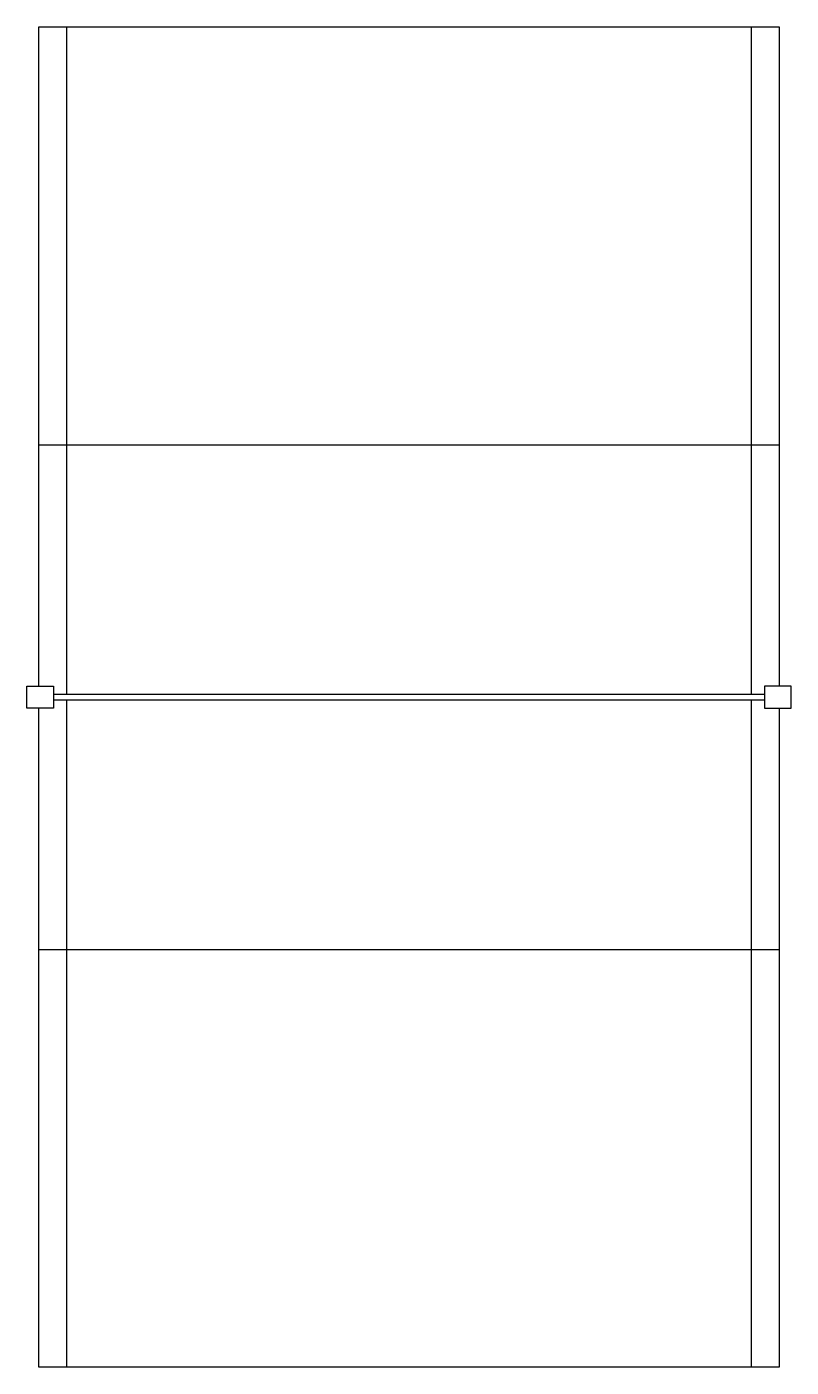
# Model space of a CAD drawing. Extents: x 1.39 to 2.75, y 98.51 to 100.9.
import ezdxf

# ---------------------------------------------------------------- set-up
doc = ezdxf.new("R2010")
doc.units = 0
doc.header["$MEASUREMENT"] = 0
doc.layers.add('HATCH', color=9, linetype='CONTINUOUS')
doc.layers.add('PECAS', color=150, linetype='CONTINUOUS')

msp = doc.modelspace()

# ---------------------------------------------------------------- linework, layer by layer
at = {"layer": 'HATCH', "color": 150}
for points in [[(1.433, 99.727), (1.433, 99.6876), (1.3852, 99.6876), (1.3852, 99.727)], [(2.7006, 99.727), (2.7006, 99.6876), (2.7484, 99.6876), (2.7484, 99.727)]]:
    msp.add_lwpolyline(points, close=True, dxfattribs=at)
at = {"layer": 'PECAS'}
for p, q in [((1.4068, 100.9024), (2.7268, 100.9024)), ((1.4068, 99.727), (1.4068, 100.9024)), ((2.7268, 100.9024), (2.7268, 99.727)), ((1.4068, 98.5124), (1.4068, 99.6876)), ((2.7268, 99.6876), (2.7268, 98.5124)), ((2.7268, 98.5124), (1.4068, 98.5124))]:
    msp.add_line(p, q, dxfattribs=at)
at = {"layer": 'PECAS', "color": 7}
for p, q in [((1.4568, 99.7124), (1.4568, 100.9024)), ((2.6768, 100.9024), (2.6768, 99.7124)), ((1.433, 99.7124), (2.7006, 99.7124)), ((1.433, 99.7024), (2.7006, 99.7024)), ((1.4568, 98.5124), (1.4568, 99.7024)), ((2.6768, 99.7024), (2.6768, 98.5124))]:
    msp.add_line(p, q, dxfattribs=at)
at = {"layer": 'PECAS', "color": 9}
for p, q in [((1.4068, 100.1571), (2.7268, 100.1571)), ((1.4068, 99.2574), (2.7268, 99.2574))]:
    msp.add_line(p, q, dxfattribs=at)

doc.saveas('drawing.dxf')
